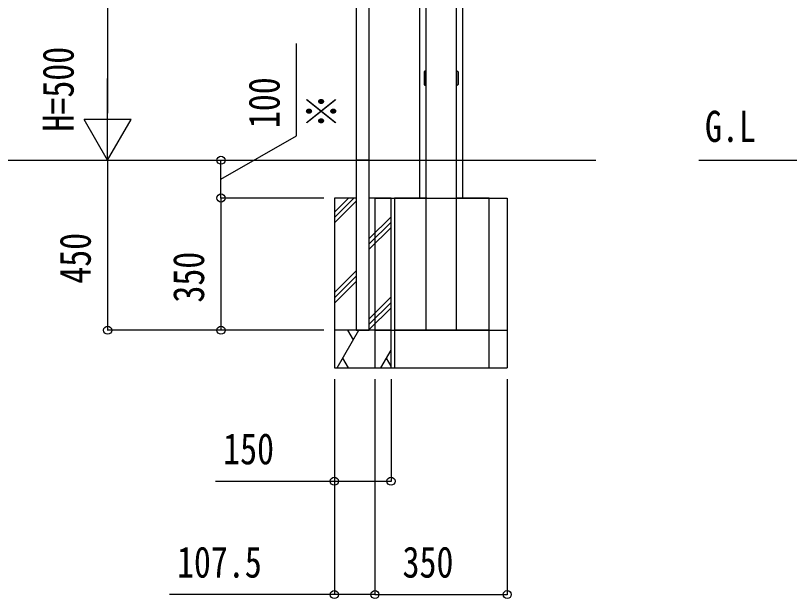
# Model space of a CAD drawing. Units: millimetres, scale not verified. Extents: x -10512 to 10513, y -7425 to 7425.
# Drawn here: x -2066 to -17, y -2586 to -1042 of the extents above; entities that cross this region are included whole.
import ezdxf
from ezdxf.enums import TextEntityAlignment as Align

# ---------------------------------------------------------------- set-up
doc = ezdxf.new("R2010")
doc.units = ezdxf.units.MM
doc.header["$LTSCALE"] = 40
for name, color, linetype in [('0-1_USER1', 3, 'Continuous'), ('0-3_YKK_13', 4, 'Continuous'), ('0-4_YKK_A1', 4, 'Continuous'), ('0-5_YKK_D', 6, 'Continuous')]:
    doc.layers.add(name, color=color, linetype=linetype)
doc.styles.add('ＭＳ ゴシック', font='')
doc.styles.get('ＭＳ ゴシック').set_extended_font_data('MS Gothic')

msp = doc.modelspace()

# ---------------------------------------------------------------- linework, layer by layer
at = {"layer": '0-3_YKK_13'}
for p, q in [((-984.75, -1191.1), (-984.75, -1224.1)), ((-982.75, -1189.1), (-981.4, -1189.1)), ((-981.45, -1189.4), (-981.45, -1225.8)), ((-979.75, -1188.4), (-980.45, -1188.4)), ((-899.05, -1188.4), (-899.75, -1188.4)), ((-898.1, -1189.1), (-896.75, -1189.1)), ((-898.05, -1225.8), (-898.05, -1189.4)), ((-894.75, -1191.1), (-894.75, -1224.1)), ((-982.75, -1226.1), (-981.4, -1226.1)), ((-980.45, -1226.8), (-979.75, -1226.8)), ((-899.75, -1226.8), (-899.05, -1226.8)), ((-898.1, -1226.1), (-896.75, -1226.1))]:
    msp.add_line(p, q, dxfattribs=at)
for centre, radius, start, end in [((-982.75, -1191.1), 2, 90, 180), ((-980.45, -1189.4), 1, 90, 180), ((-899.05, -1189.4), 1, 0, 90), ((-896.75, -1191.1), 2, 0, 90), ((-982.75, -1224.1), 2, 180, 270), ((-980.45, -1225.8), 1, 180, 270), ((-899.05, -1225.8), 1, 270, 0), ((-896.75, -1224.1), 2, 270, 0)]:
    msp.add_arc(centre, radius, start, end, dxfattribs=at)
at = {"layer": '0-4_YKK_A1'}
for p, q in [((-1164.75, -1006.6), (-1164.75, -1425.1)), ((-1129.75, -1425.1), (-1129.75, -1006.6)), ((-5260.02, -1425.1), (-529.69, -1425.1)), ((-257.19, -1425.1), (4374.55, -1425.1)), ((-1222.25, -1562.97), (-1184.38, -1525.1)), ((-1222.25, -1577.11), (-1170.24, -1525.1)), ((-1222.25, -1591.25), (-1164.75, -1533.75)), ((-1114.75, -1525.1), (-1114.75, -1975.1)), ((-1114.75, -1525.1), (-764.75, -1525.1)), ((-996.75, -1525.1), (-882.75, -1525.1)), ((-764.75, -1525.1), (-764.75, -1975.1)), ((-1129.75, -1632.6), (-1072.25, -1575.1)), ((-1129.75, -1646.74), (-1072.25, -1589.24)), ((-1129.75, -1660.88), (-1072.25, -1603.38)), ((-1222.25, -1775.1), (-1164.75, -1717.6)), ((-1222.25, -1789.24), (-1164.75, -1731.74)), ((-1222.25, -1803.38), (-1164.75, -1745.88)), ((-1129.75, -1844.73), (-1072.25, -1787.23)), ((-1129.75, -1858.87), (-1072.25, -1801.37)), ((-1129.75, -1873.02), (-1072.25, -1815.52)), ((-1214.78, -1975.1), (-1157.05, -1875.1)), ((-1187.05, -1875.1), (-1172.05, -1901.08)), ((-1114.75, -1875.1), (-764.75, -1875.1)), ((-1099.31, -1975.1), (-1072.25, -1928.23)), ((-1184.78, -1975.1), (-1199.78, -1949.12)), ((-1072.25, -1970.01), (-1084.31, -1949.12)), ((-1114.75, -1975.1), (-764.75, -1975.1))]:
    msp.add_line(p, q, dxfattribs=at)
for points in [[(-979.75, 257.99), (-979.75, -1425.1), (-979.75, -1875.1)], [(-899.75, 257.99), (-899.75, -1425.1), (-899.75, -1875.1)], [(-882.75, 42.4), (-882.75, -1425.1), (-882.75, -1525.1)], [(-996.75, -1005.1), (-996.75, -1425.1), (-996.75, -1525.1)], [(-1164.75, -1525.1), (-1222.25, -1525.1), (-1222.25, -1875.1)], [(-1072.25, -1875.1), (-1072.25, -1525.1), (-1129.75, -1525.1)], [(-977.85, -1525.1), (-1062.85, -1525.1), (-1062.85, -1875.1)], [(-812.85, -1875.1), (-812.85, -1525.1), (-897.85, -1525.1)]]:
    msp.add_lwpolyline(points, dxfattribs=at)
for points in [[(-1164.75, -1425.1), (-1164.75, -1875.1), (-1129.75, -1875.1), (-1129.75, -1425.1)], [(-1072.25, -1975.1), (-1072.25, -1875.1), (-1222.25, -1875.1), (-1222.25, -1975.1)], [(-812.85, -1975.1), (-812.85, -1875.1), (-1062.85, -1875.1), (-1062.85, -1975.1)]]:
    msp.add_lwpolyline(points, close=True, dxfattribs=at)
at = {"layer": '0-5_YKK_D'}
for p, q in [((-1822.25, -925.1), (-1822.25, -1141.61)), ((-1822.25, -1050.1), (-1822.25, -1300.1)), ((-1822.25, -1425.1), (-1822.25, -1208.59)), ((-1822.25, -1425.1), (-1884.75, -1316.85)), ((-1759.75, -1316.85), (-1884.75, -1316.85)), ((-1822.25, -1425.1), (-1759.75, -1316.85)), ((-1822.25, -1425.1), (-1822.25, -1875.1)), ((-1522.25, -1525.1), (-1522.25, -1425.1)), ((-1250.35, -1525.1), (-1523.25, -1525.1)), ((-1250.35, -1525.1), (-1523.25, -1525.1)), ((-1522.25, -1525.1), (-1522.25, -1875.1)), ((-1250.35, -1875.1), (-1823.25, -1875.1)), ((-1250.35, -1875.1), (-1523.25, -1875.1)), ((-1222.25, -2005.1), (-1222.25, -2276.1)), ((-1222.25, -2005.1), (-1222.25, -2576.1)), ((-1114.75, -2005.1), (-1114.75, -2576.1)), ((-1114.75, -2005.1), (-1114.75, -2576.1)), ((-1072.25, -2005.1), (-1072.25, -2276.1)), ((-764.75, -2005.1), (-764.75, -2576.1)), ((-1536.55, -2275.1), (-1222.25, -2275.1)), ((-1222.25, -2275.1), (-1072.25, -2275.1)), ((-1114.75, -2575.1), (-764.75, -2575.1))]:
    msp.add_line(p, q, dxfattribs=at)
for points in [[(-1522.25, -1475.1), (-1322.25, -1360.1), (-1322.25, -1116.1)], [(-1114.75, -2575.1), (-1222.25, -2575.1), (-1658.75, -2575.1)]]:
    msp.add_lwpolyline(points, dxfattribs=at)
for centre in [(-1522.25, -1425.1), (-1522.25, -1525.1), (-1522.25, -1525.1), (-1822.25, -1875.1), (-1522.25, -1875.1), (-1222.25, -2275.1), (-1072.25, -2275.1), (-1222.25, -2575.1), (-1114.75, -2575.1), (-1114.75, -2575.1), (-764.75, -2575.1)]:
    msp.add_circle(centre, 10.62, dxfattribs=at)

# ---------------------------------------------------------------- texts
at = {"layer": '0-1_USER1', "style": 'ＭＳ ゴシック', "width": 0.8}
msp.add_text('G.L', height=82.48, dxfattribs=at).set_placement((-241.3, -1401.35), align=Align.BOTTOM_LEFT)
at = {"layer": '0-5_YKK_D', "style": 'ＭＳ ゴシック', "width": 0.8}
for s, p in [('H=500', (-1887.41, -1349.1)), ('100', (-1342.25, -1340.1)), ('※', (-1189.75, -1340.1)), ('450', (-1842.25, -1752.1)), ('350', (-1542.25, -1802.1))]:
    msp.add_text(s, height=82.48, rotation=90, dxfattribs=at).set_placement(p, align=Align.BOTTOM_LEFT)
for s, p in [('150', (-1516.55, -2255.1)), ('107.5', (-1638.75, -2555.1)), ('350', (-1041.75, -2555.1))]:
    msp.add_text(s, height=82.48, dxfattribs=at).set_placement(p, align=Align.BOTTOM_LEFT)

doc.saveas('drawing.dxf')
